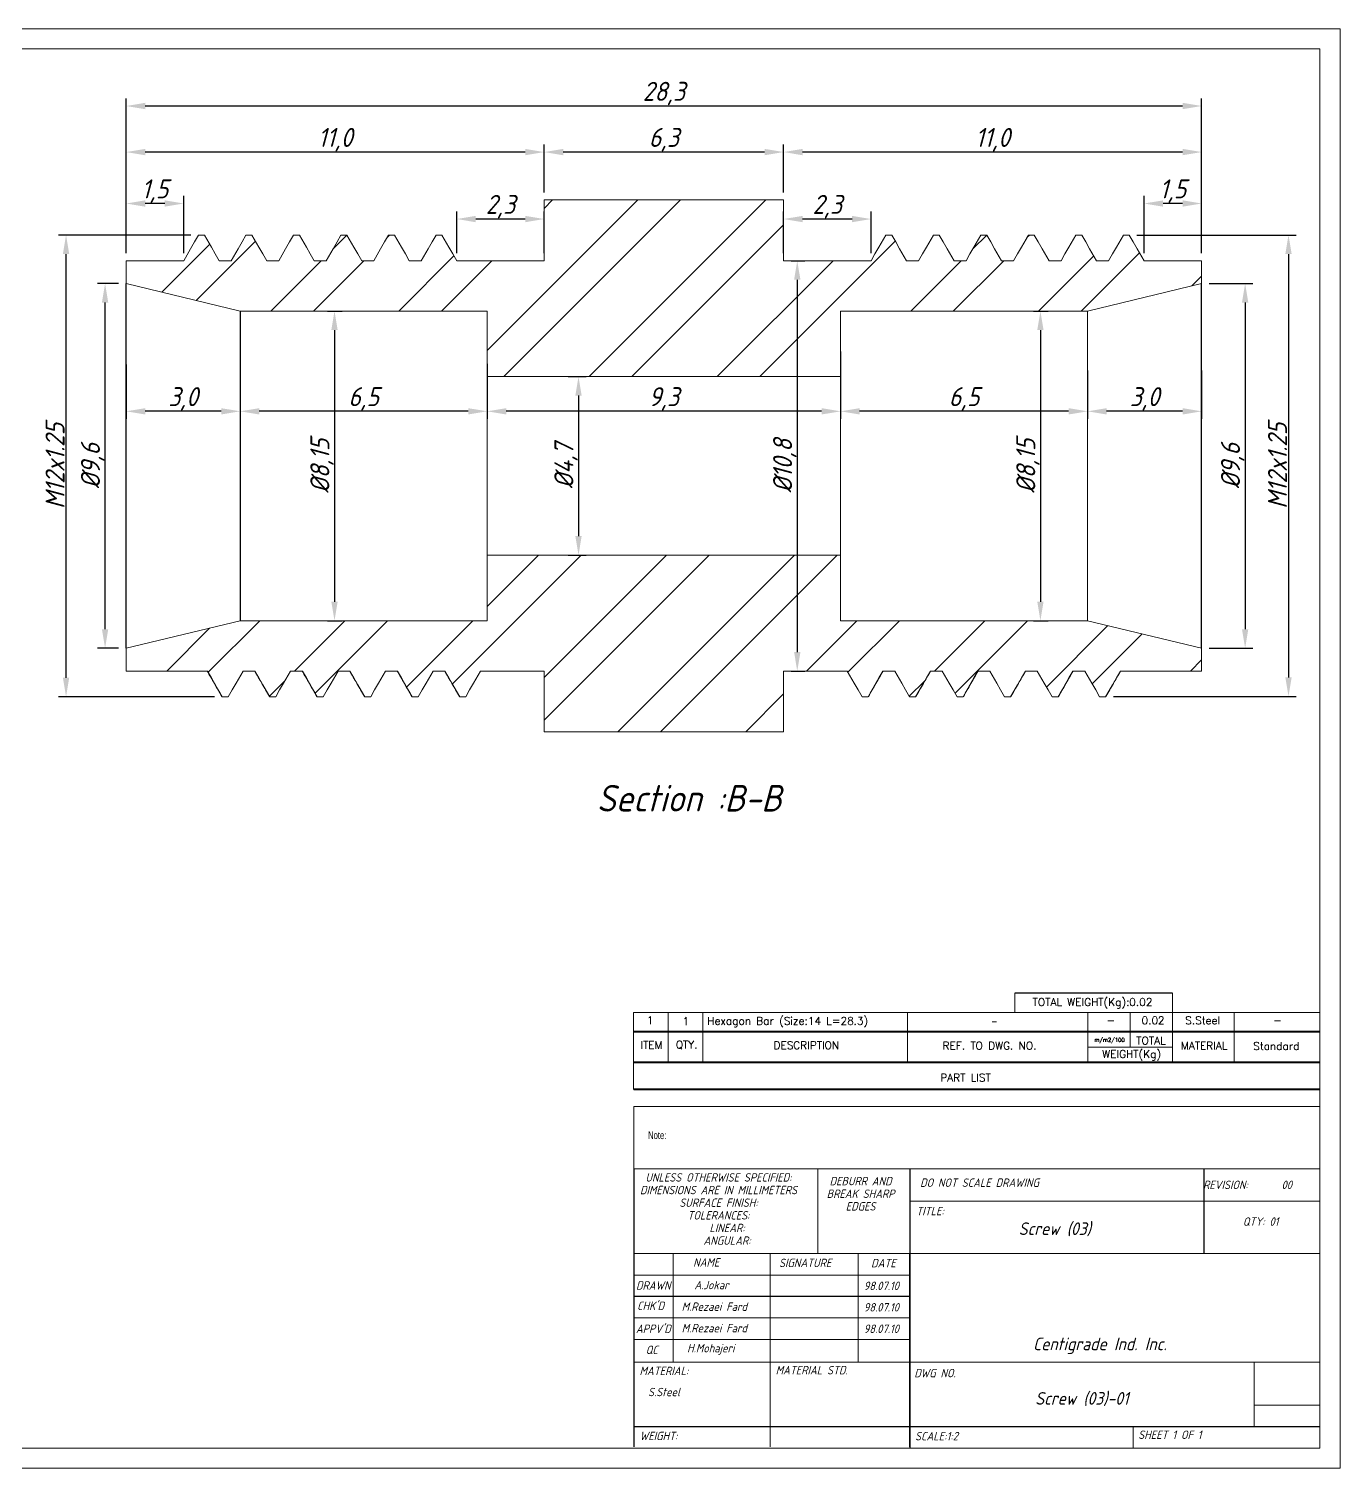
# Model space of a CAD drawing. Header units: millimetres. Extents: x 1178 to 1323, y 650 to 752.
# Drawn here: x 1288.75 to 1323.26, y 713.71 to 751.6 of the extents above; entities that cross this region are included whole.
import ezdxf
from ezdxf.enums import TextEntityAlignment as Align

# ---------------------------------------------------------------- set-up
doc = ezdxf.new("R2010")
doc.units = ezdxf.units.MM
doc.linetypes.add('SLD-Solid', pattern=[0])
doc.layers.add('title', color=7, linetype='Continuous', lineweight=15)
doc.styles.add('GENISO', font='geniso.shx', dxfattribs={"oblique": 15})
doc.styles.add('SLDTEXTSTYLE0', font='TXT', dxfattribs={"width": 0.75})
doc.styles.add('TITLE', font='romans.shx', dxfattribs={"height": 2.5})
doc.dimstyles.new('Scale', dxfattribs={"dimscale": 0.2, "dimtxt": 2.5, "dimasz": 2.5, "dimexe": 1, "dimexo": 1, "dimgap": 0.2, "dimtad": 1, "dimdec": 1, "dimzin": 0, "dimtxsty": 'GENISO', "dimcen": 2.5, "dimclrd": 1, "dimclre": 1, "dimclrt": 7, "dimadec": 0, "dimazin": 0, "dimtfac": 1, "dimtdec": 1, "dimtmove": 0, "dimatfit": 3, "dimfxl": 1, "dimtzin": 0, "dimlwd": -1, "dimlwe": -1, "dimarcsym": 0})

# ---------------------------------------------------------------- blocks, each defined once
blk = doc.blocks.new('*D37')
at = {"color": 1, "transparency": 16777216}
for p, q in [((1308.614, 747.294), (1308.614, 748.555)), ((1319.614, 745.694), (1319.614, 748.555)), ((1319.114, 748.355), (1309.114, 748.355))]:
    blk.add_line(p, q, dxfattribs=at)
for points in [[(1309.114, 748.438), (1309.114, 748.271), (1308.614, 748.355)], [(1319.114, 748.438), (1319.114, 748.271), (1319.614, 748.355)]]:
    blk.add_solid(points, dxfattribs=at)
at = {"layer": 'Defpoints', "color": 0, "transparency": 16777216}
for p in [(1308.614, 748.355), (1308.614, 747.094), (1319.614, 745.494)]:
    blk.add_point(p, dxfattribs=at)
at = {"color": 7, "transparency": 16777216, "insert": (1314.114, 748.682), "char_height": 0.5, "attachment_point": 5, "style": 'GENISO'}
blk.add_mtext('11,0', dxfattribs=at)
blk = doc.blocks.new('*D38')
at = {"color": 1, "transparency": 16777216}
for p, q in [((1302.314, 747.294), (1302.314, 748.555)), ((1308.614, 747.294), (1308.614, 748.555)), ((1308.114, 748.355), (1302.814, 748.355))]:
    blk.add_line(p, q, dxfattribs=at)
for points in [[(1302.814, 748.438), (1302.814, 748.271), (1302.314, 748.355)], [(1308.114, 748.438), (1308.114, 748.271), (1308.614, 748.355)]]:
    blk.add_solid(points, dxfattribs=at)
at = {"layer": 'Defpoints', "color": 0, "transparency": 16777216}
for p in [(1302.314, 748.355), (1302.314, 747.094), (1308.614, 747.094)]:
    blk.add_point(p, dxfattribs=at)
at = {"color": 7, "transparency": 16777216, "insert": (1305.464, 748.682), "char_height": 0.5, "attachment_point": 5, "style": 'GENISO'}
blk.add_mtext('6,3', dxfattribs=at)
blk = doc.blocks.new('*D39')
at = {"color": 1, "transparency": 16777216}
for p, q in [((1291.314, 745.694), (1291.314, 748.555)), ((1302.314, 747.294), (1302.314, 748.555)), ((1301.814, 748.355), (1291.814, 748.355))]:
    blk.add_line(p, q, dxfattribs=at)
for points in [[(1291.814, 748.438), (1291.814, 748.271), (1291.314, 748.355)], [(1301.814, 748.438), (1301.814, 748.271), (1302.314, 748.355)]]:
    blk.add_solid(points, dxfattribs=at)
at = {"layer": 'Defpoints', "color": 0, "transparency": 16777216}
for p in [(1291.314, 748.355), (1302.314, 747.094), (1291.314, 745.494)]:
    blk.add_point(p, dxfattribs=at)
at = {"color": 7, "transparency": 16777216, "insert": (1296.814, 748.682), "char_height": 0.5, "attachment_point": 5, "style": 'GENISO'}
blk.add_mtext('11,0', dxfattribs=at)
blk = doc.blocks.new('*D26')
at = {"color": 1, "transparency": 16777216}
for p, q in [((1291.314, 745.694), (1291.314, 749.767)), ((1319.114, 749.567), (1291.814, 749.567)), ((1319.614, 745.694), (1319.614, 749.767))]:
    blk.add_line(p, q, dxfattribs=at)
for points in [[(1291.814, 749.651), (1291.814, 749.484), (1291.314, 749.567)], [(1319.114, 749.651), (1319.114, 749.484), (1319.614, 749.567)]]:
    blk.add_solid(points, dxfattribs=at)
at = {"layer": 'Defpoints', "color": 0, "transparency": 16777216}
for p in [(1291.314, 749.567), (1291.314, 745.494), (1319.614, 745.494)]:
    blk.add_point(p, dxfattribs=at)
at = {"color": 7, "transparency": 16777216, "insert": (1305.464, 749.895), "char_height": 0.5, "attachment_point": 5, "style": 'GENISO'}
blk.add_mtext('28,3', dxfattribs=at)
blk = doc.blocks.new('*D40')
at = {"color": 1, "transparency": 16777216}
for p, q in [((1316.614, 742.605), (1316.614, 741.33)), ((1319.614, 742.605), (1319.614, 741.33)), ((1319.114, 741.53), (1317.114, 741.53))]:
    blk.add_line(p, q, dxfattribs=at)
for points in [[(1317.114, 741.613), (1317.114, 741.447), (1316.614, 741.53)], [(1319.114, 741.613), (1319.114, 741.447), (1319.614, 741.53)]]:
    blk.add_solid(points, dxfattribs=at)
at = {"layer": 'Defpoints', "color": 0, "transparency": 16777216}
for p in [(1316.614, 742.805), (1319.614, 742.805), (1316.614, 741.53)]:
    blk.add_point(p, dxfattribs=at)
at = {"color": 7, "transparency": 16777216, "insert": (1318.114, 741.858), "char_height": 0.5, "attachment_point": 5, "style": 'GENISO'}
blk.add_mtext('3,0', dxfattribs=at)
blk = doc.blocks.new('*D41')
at = {"color": 1, "transparency": 16777216}
for p, q in [((1310.114, 743.106), (1310.114, 741.33)), ((1316.614, 742.605), (1316.614, 741.33)), ((1316.114, 741.53), (1310.614, 741.53))]:
    blk.add_line(p, q, dxfattribs=at)
for points in [[(1310.614, 741.613), (1310.614, 741.447), (1310.114, 741.53)], [(1316.114, 741.613), (1316.114, 741.447), (1316.614, 741.53)]]:
    blk.add_solid(points, dxfattribs=at)
at = {"layer": 'Defpoints', "color": 0, "transparency": 16777216}
for p in [(1310.114, 743.306), (1316.614, 742.805), (1310.114, 741.53)]:
    blk.add_point(p, dxfattribs=at)
at = {"color": 7, "transparency": 16777216, "insert": (1313.364, 741.858), "char_height": 0.5, "attachment_point": 5, "style": 'GENISO'}
blk.add_mtext('6,5', dxfattribs=at)
blk = doc.blocks.new('*D42')
at = {"color": 1, "transparency": 16777216}
for p, q in [((1291.314, 742.767), (1291.314, 741.33)), ((1294.314, 742.767), (1294.314, 741.33)), ((1293.814, 741.53), (1291.814, 741.53))]:
    blk.add_line(p, q, dxfattribs=at)
for points in [[(1291.814, 741.613), (1291.814, 741.447), (1291.314, 741.53)], [(1293.814, 741.613), (1293.814, 741.447), (1294.314, 741.53)]]:
    blk.add_solid(points, dxfattribs=at)
at = {"layer": 'Defpoints', "color": 0, "transparency": 16777216}
for p in [(1291.314, 742.967), (1294.314, 742.967), (1291.314, 741.53)]:
    blk.add_point(p, dxfattribs=at)
at = {"color": 7, "transparency": 16777216, "insert": (1292.814, 741.858), "char_height": 0.5, "attachment_point": 5, "style": 'GENISO'}
blk.add_mtext('3,0', dxfattribs=at)
blk = doc.blocks.new('*D43')
at = {"color": 1, "transparency": 16777216}
for p, q in [((1294.314, 743.014), (1294.314, 741.33)), ((1300.814, 742.779), (1300.814, 741.33)), ((1300.314, 741.53), (1294.814, 741.53))]:
    blk.add_line(p, q, dxfattribs=at)
for points in [[(1294.814, 741.613), (1294.814, 741.447), (1294.314, 741.53)], [(1300.314, 741.613), (1300.314, 741.447), (1300.814, 741.53)]]:
    blk.add_solid(points, dxfattribs=at)
at = {"layer": 'Defpoints', "color": 0, "transparency": 16777216}
for p in [(1294.314, 743.214), (1300.814, 742.979), (1294.314, 741.53)]:
    blk.add_point(p, dxfattribs=at)
at = {"color": 7, "transparency": 16777216, "insert": (1297.564, 741.858), "char_height": 0.5, "attachment_point": 5, "style": 'GENISO'}
blk.add_mtext('6,5', dxfattribs=at)
blk = doc.blocks.new('*D44')
at = {"color": 1, "transparency": 16777216}
for p, q in [((1300.814, 742.244), (1300.814, 741.33)), ((1310.114, 742.244), (1310.114, 741.33)), ((1309.614, 741.53), (1301.314, 741.53))]:
    blk.add_line(p, q, dxfattribs=at)
for points in [[(1301.314, 741.613), (1301.314, 741.447), (1300.814, 741.53)], [(1309.614, 741.613), (1309.614, 741.447), (1310.114, 741.53)]]:
    blk.add_solid(points, dxfattribs=at)
at = {"layer": 'Defpoints', "color": 0, "transparency": 16777216}
for p in [(1300.814, 742.444), (1310.114, 742.444), (1300.814, 741.53)]:
    blk.add_point(p, dxfattribs=at)
at = {"color": 7, "transparency": 16777216, "insert": (1305.464, 741.857), "char_height": 0.5, "attachment_point": 5, "style": 'GENISO'}
blk.add_mtext('9,3', dxfattribs=at)
blk = doc.blocks.new('*D45')
at = {"color": 1, "transparency": 16777216}
for p, q in [((1308.814, 745.494), (1309.173, 745.494)), ((1308.973, 744.994), (1308.973, 735.194)), ((1308.814, 734.694), (1309.173, 734.694))]:
    blk.add_line(p, q, dxfattribs=at)
for points in [[(1308.89, 744.994), (1309.057, 744.994), (1308.973, 745.494)], [(1308.89, 735.194), (1309.057, 735.194), (1308.973, 734.694)]]:
    blk.add_solid(points, dxfattribs=at)
at = {"layer": 'Defpoints', "color": 0, "transparency": 16777216}
for p in [(1308.614, 745.494), (1308.614, 734.694), (1308.973, 734.694)]:
    blk.add_point(p, dxfattribs=at)
at = {"color": 7, "transparency": 16777216, "insert": (1308.646, 740.094), "char_height": 0.5, "attachment_point": 5, "rotation": 90, "style": 'GENISO'}
blk.add_mtext('%%C10,8', dxfattribs=at)
blk = doc.blocks.new('*D46')
at = {"color": 1, "transparency": 16777216}
for p, q in [((1293.017, 746.17), (1289.532, 746.17)), ((1289.732, 734.517), (1289.732, 745.67)), ((1293.642, 734.017), (1289.532, 734.017))]:
    blk.add_line(p, q, dxfattribs=at)
for points in [[(1289.649, 745.67), (1289.815, 745.67), (1289.732, 746.17)], [(1289.649, 734.517), (1289.815, 734.517), (1289.732, 734.017)]]:
    blk.add_solid(points, dxfattribs=at)
at = {"layer": 'Defpoints', "color": 0, "transparency": 16777216}
for p in [(1289.732, 746.17), (1293.217, 746.17), (1293.842, 734.017)]:
    blk.add_point(p, dxfattribs=at)
at = {"color": 7, "transparency": 16777216, "insert": (1289.442, 740.094), "char_height": 0.5, "attachment_point": 5, "rotation": 90, "style": 'GENISO'}
blk.add_mtext('M12x1.25', dxfattribs=at)
blk = doc.blocks.new('*D27')
at = {"color": 1, "transparency": 16777216}
for p, q in [((1317.911, 746.17), (1322.1, 746.17)), ((1321.9, 745.67), (1321.9, 734.526)), ((1317.296, 734.026), (1322.1, 734.026))]:
    blk.add_line(p, q, dxfattribs=at)
for points in [[(1321.817, 745.67), (1321.984, 745.67), (1321.9, 746.17)], [(1321.817, 734.526), (1321.984, 734.526), (1321.9, 734.026)]]:
    blk.add_solid(points, dxfattribs=at)
at = {"layer": 'Defpoints', "color": 0, "transparency": 16777216}
for p in [(1317.711, 746.17), (1317.096, 734.026), (1321.9, 734.026)]:
    blk.add_point(p, dxfattribs=at)
at = {"color": 7, "transparency": 16777216, "insert": (1321.61, 740.098), "char_height": 0.5, "attachment_point": 5, "rotation": 90, "style": 'GENISO'}
blk.add_mtext('M12x1.25', dxfattribs=at)
blk = doc.blocks.new('*D28')
at = {"color": 1, "transparency": 16777216}
for p, q in [((1319.814, 744.894), (1320.959, 744.894)), ((1320.759, 744.394), (1320.759, 735.794)), ((1319.814, 735.294), (1320.959, 735.294))]:
    blk.add_line(p, q, dxfattribs=at)
for points in [[(1320.676, 744.394), (1320.842, 744.394), (1320.759, 744.894)], [(1320.676, 735.794), (1320.842, 735.794), (1320.759, 735.294)]]:
    blk.add_solid(points, dxfattribs=at)
at = {"layer": 'Defpoints', "color": 0, "transparency": 16777216}
for p in [(1319.614, 744.894), (1319.614, 735.294), (1320.759, 735.294)]:
    blk.add_point(p, dxfattribs=at)
at = {"color": 7, "transparency": 16777216, "insert": (1320.432, 740.094), "char_height": 0.5, "attachment_point": 5, "rotation": 90, "style": 'GENISO'}
blk.add_mtext('%%C9,6', dxfattribs=at)
blk = doc.blocks.new('*D29')
at = {"color": 1, "transparency": 16777216}
for p, q in [((1315.188, 744.169), (1315.572, 744.169)), ((1315.372, 743.669), (1315.372, 736.519)), ((1315.188, 736.019), (1315.572, 736.019))]:
    blk.add_line(p, q, dxfattribs=at)
for points in [[(1315.289, 743.669), (1315.455, 743.669), (1315.372, 744.169)], [(1315.289, 736.519), (1315.455, 736.519), (1315.372, 736.019)]]:
    blk.add_solid(points, dxfattribs=at)
at = {"layer": 'Defpoints', "color": 0, "transparency": 16777216}
for p in [(1314.988, 744.169), (1314.988, 736.019), (1315.372, 736.019)]:
    blk.add_point(p, dxfattribs=at)
at = {"color": 7, "transparency": 16777216, "insert": (1315.045, 740.094), "char_height": 0.5, "attachment_point": 5, "rotation": 90, "style": 'GENISO'}
blk.add_mtext('%%C8,15', dxfattribs=at)
blk = doc.blocks.new('*D25')
at = {"color": 1, "transparency": 16777216}
for p, q in [((1296.612, 744.169), (1296.996, 744.169)), ((1296.796, 743.669), (1296.796, 736.519)), ((1296.612, 736.019), (1296.996, 736.019))]:
    blk.add_line(p, q, dxfattribs=at)
for points in [[(1296.713, 743.669), (1296.879, 743.669), (1296.796, 744.169)], [(1296.713, 736.519), (1296.879, 736.519), (1296.796, 736.019)]]:
    blk.add_solid(points, dxfattribs=at)
at = {"layer": 'Defpoints', "color": 0, "transparency": 16777216}
for p in [(1296.412, 744.169), (1296.412, 736.019), (1296.796, 736.019)]:
    blk.add_point(p, dxfattribs=at)
at = {"color": 7, "transparency": 16777216, "insert": (1296.469, 740.094), "char_height": 0.5, "attachment_point": 5, "rotation": 90, "style": 'GENISO'}
blk.add_mtext('%%C8,15', dxfattribs=at)
blk = doc.blocks.new('*D30')
at = {"color": 1, "transparency": 16777216}
for p, q in [((1302.948, 742.444), (1303.417, 742.444)), ((1303.217, 741.944), (1303.217, 738.244)), ((1302.948, 737.744), (1303.417, 737.744))]:
    blk.add_line(p, q, dxfattribs=at)
for points in [[(1303.134, 741.944), (1303.3, 741.944), (1303.217, 742.444)], [(1303.134, 738.244), (1303.3, 738.244), (1303.217, 737.744)]]:
    blk.add_solid(points, dxfattribs=at)
at = {"layer": 'Defpoints', "color": 0, "transparency": 16777216}
for p in [(1302.748, 742.444), (1302.748, 737.744), (1303.217, 737.744)]:
    blk.add_point(p, dxfattribs=at)
at = {"color": 7, "transparency": 16777216, "insert": (1302.89, 740.094), "char_height": 0.5, "attachment_point": 5, "rotation": 90, "style": 'GENISO'}
blk.add_mtext('%%C4,7', dxfattribs=at)
blk = doc.blocks.new('*D31')
at = {"color": 1, "transparency": 16777216}
for p, q in [((1291.314, 745.694), (1291.314, 747.201)), ((1292.327, 747.001), (1291.814, 747.001)), ((1292.827, 745.694), (1292.827, 747.201))]:
    blk.add_line(p, q, dxfattribs=at)
for points in [[(1291.814, 747.084), (1291.814, 746.917), (1291.314, 747.001)], [(1292.327, 747.084), (1292.327, 746.917), (1292.827, 747.001)]]:
    blk.add_solid(points, dxfattribs=at)
at = {"layer": 'Defpoints', "color": 0, "transparency": 16777216}
for p in [(1291.314, 747.001), (1291.314, 745.494), (1292.827, 745.494)]:
    blk.add_point(p, dxfattribs=at)
at = {"color": 7, "transparency": 16777216, "insert": (1292.07, 747.328), "char_height": 0.5, "attachment_point": 5, "style": 'GENISO'}
blk.add_mtext('1,5', dxfattribs=at)
blk = doc.blocks.new('*D32')
at = {"color": 1, "transparency": 16777216}
for p, q in [((1318.102, 745.694), (1318.102, 747.201)), ((1319.114, 747.001), (1318.602, 747.001)), ((1319.614, 745.694), (1319.614, 747.201))]:
    blk.add_line(p, q, dxfattribs=at)
for points in [[(1318.602, 747.084), (1318.602, 746.917), (1318.102, 747.001)], [(1319.114, 747.084), (1319.114, 746.917), (1319.614, 747.001)]]:
    blk.add_solid(points, dxfattribs=at)
at = {"layer": 'Defpoints', "color": 0, "transparency": 16777216}
for p in [(1318.102, 747.001), (1318.102, 745.494), (1319.614, 745.494)]:
    blk.add_point(p, dxfattribs=at)
at = {"color": 7, "transparency": 16777216, "insert": (1318.858, 747.328), "char_height": 0.5, "attachment_point": 5, "style": 'GENISO'}
blk.add_mtext('1,5', dxfattribs=at)
blk = doc.blocks.new('*D33')
at = {"color": 1, "transparency": 16777216}
for p, q in [((1300.014, 745.694), (1300.014, 746.792)), ((1301.814, 746.592), (1300.514, 746.592)), ((1302.314, 745.694), (1302.314, 746.792))]:
    blk.add_line(p, q, dxfattribs=at)
for points in [[(1300.514, 746.675), (1300.514, 746.508), (1300.014, 746.592)], [(1301.814, 746.675), (1301.814, 746.508), (1302.314, 746.592)]]:
    blk.add_solid(points, dxfattribs=at)
at = {"layer": 'Defpoints', "color": 0, "transparency": 16777216}
for p in [(1300.014, 746.592), (1300.014, 745.494), (1302.314, 745.494)]:
    blk.add_point(p, dxfattribs=at)
at = {"color": 7, "transparency": 16777216, "insert": (1301.164, 746.919), "char_height": 0.5, "attachment_point": 5, "style": 'GENISO'}
blk.add_mtext('2,3', dxfattribs=at)
blk = doc.blocks.new('*D34')
at = {"color": 1, "transparency": 16777216}
for p, q in [((1308.614, 745.694), (1308.614, 746.792)), ((1310.414, 746.592), (1309.114, 746.592)), ((1310.914, 745.694), (1310.914, 746.792))]:
    blk.add_line(p, q, dxfattribs=at)
for points in [[(1309.114, 746.675), (1309.114, 746.508), (1308.614, 746.592)], [(1310.414, 746.675), (1310.414, 746.508), (1310.914, 746.592)]]:
    blk.add_solid(points, dxfattribs=at)
at = {"layer": 'Defpoints', "color": 0, "transparency": 16777216}
for p in [(1308.614, 746.592), (1308.614, 745.494), (1310.914, 745.494)]:
    blk.add_point(p, dxfattribs=at)
at = {"color": 7, "transparency": 16777216, "insert": (1309.764, 746.919), "char_height": 0.5, "attachment_point": 5, "style": 'GENISO'}
blk.add_mtext('2,3', dxfattribs=at)
blk = doc.blocks.new('*D35')
at = {"color": 1, "transparency": 16777216}
for p, q in [((1291.114, 744.894), (1290.559, 744.894)), ((1290.759, 735.794), (1290.759, 744.394)), ((1291.114, 735.294), (1290.559, 735.294))]:
    blk.add_line(p, q, dxfattribs=at)
for points in [[(1290.676, 744.394), (1290.842, 744.394), (1290.759, 744.894)], [(1290.676, 735.794), (1290.842, 735.794), (1290.759, 735.294)]]:
    blk.add_solid(points, dxfattribs=at)
at = {"layer": 'Defpoints', "color": 0, "transparency": 16777216}
for p in [(1290.759, 744.894), (1291.314, 744.894), (1291.314, 735.294)]:
    blk.add_point(p, dxfattribs=at)
at = {"color": 7, "transparency": 16777216, "insert": (1290.432, 740.094), "char_height": 0.5, "attachment_point": 5, "rotation": 90, "style": 'GENISO'}
blk.add_mtext('%%C9,6', dxfattribs=at)

msp = doc.modelspace()

# ---------------------------------------------------------------- linework, layer by layer
at = {"linetype": 'Continuous', "lineweight": 15}
for p, q in [((1300.814, 743.128), (1304.78, 747.094)), ((1301.252, 742.444), (1305.902, 747.094)), ((1302.314, 746.873), (1302.535, 747.094)), ((1302.314, 747.094), (1302.314, 745.494)), ((1302.314, 747.094), (1308.614, 747.094)), ((1303.497, 742.444), (1308.147, 747.094)), ((1308.614, 747.094), (1308.614, 745.494)), ((1293.217, 746.17), (1293.113, 745.991)), ((1293.373, 746.17), (1293.217, 746.17)), ((1293.557, 745.853), (1293.373, 746.17)), ((1294.467, 746.17), (1294.363, 745.991)), ((1294.623, 746.17), (1294.467, 746.17)), ((1294.807, 745.853), (1294.623, 746.17)), ((1295.717, 746.17), (1295.613, 745.991)), ((1295.873, 746.17), (1295.717, 746.17)), ((1296.057, 745.853), (1295.873, 746.17)), ((1296.757, 745.806), (1297.121, 746.17)), ((1296.967, 746.17), (1296.863, 745.991)), ((1297.123, 746.17), (1296.967, 746.17)), ((1297.307, 745.853), (1297.123, 746.17)), ((1298.217, 746.17), (1298.113, 745.991)), ((1298.181, 746.107), (1298.244, 746.17)), ((1298.373, 746.17), (1298.217, 746.17)), ((1298.557, 745.853), (1298.373, 746.17)), ((1299.467, 746.17), (1299.363, 745.991)), ((1299.623, 746.17), (1299.467, 746.17)), ((1299.807, 745.853), (1299.623, 746.17)), ((1304.62, 742.444), (1308.614, 746.438)), ((1311.122, 745.853), (1311.305, 746.17)), ((1311.305, 746.17), (1311.461, 746.17)), ((1311.461, 746.17), (1311.565, 745.991)), ((1312.372, 745.853), (1312.555, 746.17)), ((1312.555, 746.17), (1312.711, 746.17)), ((1312.711, 746.17), (1312.815, 745.991)), ((1313.594, 745.805), (1313.959, 746.17)), ((1313.622, 745.853), (1313.805, 746.17)), ((1313.805, 746.17), (1313.961, 746.17)), ((1313.961, 746.17), (1314.065, 745.991)), ((1314.872, 745.853), (1315.055, 746.17)), ((1315.018, 746.106), (1315.082, 746.17)), ((1315.055, 746.17), (1315.211, 746.17)), ((1315.211, 746.17), (1315.315, 745.991)), ((1316.122, 745.853), (1316.305, 746.17)), ((1316.305, 746.17), (1316.461, 746.17)), ((1316.461, 746.17), (1316.565, 745.991)), ((1317.372, 745.853), (1317.555, 746.17)), ((1317.555, 746.17), (1317.711, 746.17)), ((1317.711, 746.17), (1317.815, 745.991)), ((1292.251, 744.667), (1293.513, 745.929)), ((1293.01, 745.811), (1292.827, 745.494)), ((1293.113, 745.991), (1293.01, 745.811)), ((1293.155, 744.449), (1294.716, 746.01)), ((1293.66, 745.673), (1293.557, 745.853)), ((1294.26, 745.811), (1294.077, 745.494)), ((1294.363, 745.991), (1294.26, 745.811)), ((1294.91, 745.673), (1294.807, 745.853)), ((1295.51, 745.811), (1295.327, 745.494)), ((1295.613, 745.991), (1295.51, 745.811)), ((1296.16, 745.673), (1296.057, 745.853)), ((1296.76, 745.811), (1296.577, 745.494)), ((1296.863, 745.991), (1296.76, 745.811)), ((1297.41, 745.673), (1297.307, 745.853)), ((1298.01, 745.811), (1297.827, 745.494)), ((1298.113, 745.991), (1298.01, 745.811)), ((1298.66, 745.673), (1298.557, 745.853)), ((1299.26, 745.811), (1299.077, 745.494)), ((1299.363, 745.991), (1299.26, 745.811)), ((1299.91, 745.673), (1299.807, 745.853)), ((1307.988, 742.444), (1311.554, 746.01)), ((1311.018, 745.673), (1311.122, 745.853)), ((1311.565, 745.991), (1311.668, 745.811)), ((1311.668, 745.811), (1311.852, 745.494)), ((1312.268, 745.673), (1312.372, 745.853)), ((1312.815, 745.991), (1312.918, 745.811)), ((1312.918, 745.811), (1313.102, 745.494)), ((1313.518, 745.673), (1313.622, 745.853)), ((1314.065, 745.991), (1314.168, 745.811)), ((1314.168, 745.811), (1314.352, 745.494)), ((1314.768, 745.673), (1314.872, 745.853)), ((1315.315, 745.991), (1315.418, 745.811)), ((1315.418, 745.811), (1315.602, 745.494)), ((1316.018, 745.673), (1316.122, 745.853)), ((1316.565, 745.991), (1316.668, 745.811)), ((1316.668, 745.811), (1316.852, 745.494)), ((1317.268, 745.673), (1317.372, 745.853)), ((1317.815, 745.991), (1317.918, 745.811)), ((1317.918, 745.811), (1318.102, 745.494)), ((1292.827, 745.494), (1291.314, 745.494)), ((1291.314, 744.894), (1291.314, 745.494)), ((1293.764, 745.494), (1293.66, 745.673)), ((1294.077, 745.494), (1293.764, 745.494)), ((1295.014, 745.494), (1294.91, 745.673)), ((1295.327, 745.494), (1295.014, 745.494)), ((1295.12, 744.169), (1296.445, 745.494)), ((1296.264, 745.494), (1296.16, 745.673)), ((1296.242, 744.169), (1297.567, 745.494)), ((1296.577, 745.494), (1296.264, 745.494)), ((1297.514, 745.494), (1297.41, 745.673)), ((1297.827, 745.494), (1297.514, 745.494)), ((1298.487, 744.169), (1299.94, 745.622)), ((1298.764, 745.494), (1298.66, 745.673)), ((1299.077, 745.494), (1298.764, 745.494)), ((1299.61, 744.169), (1300.935, 745.494)), ((1300.014, 745.494), (1299.91, 745.673)), ((1302.314, 745.494), (1300.014, 745.494)), ((1306.865, 742.444), (1309.915, 745.494)), ((1308.614, 745.494), (1310.914, 745.494)), ((1310.914, 745.494), (1311.018, 745.673)), ((1311.852, 745.494), (1312.164, 745.494)), ((1311.958, 744.169), (1313.283, 745.494)), ((1312.164, 745.494), (1312.268, 745.673)), ((1313.08, 744.169), (1314.405, 745.494)), ((1313.102, 745.494), (1313.414, 745.494)), ((1313.414, 745.494), (1313.518, 745.673)), ((1314.352, 745.494), (1314.664, 745.494)), ((1314.664, 745.494), (1314.768, 745.673)), ((1315.325, 744.169), (1316.778, 745.621)), ((1315.602, 745.494), (1315.914, 745.494)), ((1315.914, 745.494), (1316.018, 745.673)), ((1316.448, 744.169), (1317.981, 745.702)), ((1316.852, 745.494), (1317.164, 745.494)), ((1317.164, 745.494), (1317.268, 745.673)), ((1318.102, 745.494), (1319.614, 745.494)), ((1319.614, 744.894), (1319.614, 745.494)), ((1319.355, 744.831), (1319.614, 745.09)), ((1291.314, 744.894), (1294.314, 744.169)), ((1319.614, 744.894), (1316.614, 744.169)), ((1294.314, 744.169), (1300.814, 744.169)), ((1300.814, 742.444), (1300.814, 744.169)), ((1316.614, 744.169), (1310.114, 744.169)), ((1310.114, 742.444), (1310.114, 744.169)), ((1316.614, 736.019), (1316.614, 744.169)), ((1310.114, 742.444), (1300.814, 742.444)), ((1300.814, 737.744), (1300.814, 742.444)), ((1310.114, 737.744), (1310.114, 742.444)), ((1299.898, 734.354), (1303.288, 737.744)), ((1300.814, 736.393), (1302.165, 737.744)), ((1300.814, 737.744), (1310.114, 737.744)), ((1300.814, 736.019), (1300.814, 737.744)), ((1302.314, 734.525), (1305.533, 737.744)), ((1302.314, 733.403), (1306.655, 737.744)), ((1304.25, 733.094), (1308.9, 737.744)), ((1305.373, 733.094), (1310.023, 737.744)), ((1310.114, 736.019), (1310.114, 737.744)), ((1294.314, 736.019), (1291.314, 735.294)), ((1293.47, 734.662), (1294.827, 736.019)), ((1300.814, 736.019), (1294.314, 736.019)), ((1295.747, 734.694), (1297.072, 736.019)), ((1296.288, 734.112), (1298.195, 736.019)), ((1298.694, 734.273), (1300.44, 736.019)), ((1309.218, 734.694), (1310.543, 736.019)), ((1310.114, 736.019), (1316.614, 736.019)), ((1310.308, 734.661), (1311.665, 736.019)), ((1312.585, 734.694), (1313.91, 736.019)), ((1313.125, 734.111), (1315.033, 736.019)), ((1315.532, 734.273), (1317.149, 735.89)), ((1316.614, 736.019), (1319.614, 735.294)), ((1292.38, 734.694), (1293.511, 735.825)), ((1316.735, 734.354), (1318.053, 735.671)), ((1291.314, 734.694), (1291.314, 735.294)), ((1319.614, 734.694), (1319.614, 735.294)), ((1319.321, 734.694), (1319.614, 734.987)), ((1291.314, 734.694), (1293.452, 734.694)), ((1293.452, 734.694), (1293.555, 734.514)), ((1293.555, 734.514), (1293.659, 734.334)), ((1294.102, 734.197), (1294.206, 734.377)), ((1294.206, 734.377), (1294.389, 734.694)), ((1294.389, 734.694), (1294.702, 734.694)), ((1294.702, 734.694), (1294.805, 734.514)), ((1294.805, 734.514), (1294.909, 734.334)), ((1295.084, 734.031), (1295.491, 734.437)), ((1295.352, 734.197), (1295.456, 734.377)), ((1295.456, 734.377), (1295.639, 734.694)), ((1295.639, 734.694), (1295.952, 734.694)), ((1295.952, 734.694), (1296.055, 734.514)), ((1296.055, 734.514), (1296.159, 734.334)), ((1296.602, 734.197), (1296.706, 734.377)), ((1296.706, 734.377), (1296.889, 734.694)), ((1296.889, 734.694), (1297.202, 734.694)), ((1297.202, 734.694), (1297.305, 734.514)), ((1297.305, 734.514), (1297.409, 734.334)), ((1297.852, 734.197), (1297.956, 734.377)), ((1297.956, 734.377), (1298.139, 734.694)), ((1298.139, 734.694), (1298.452, 734.694)), ((1298.452, 734.694), (1298.555, 734.514)), ((1298.555, 734.514), (1298.659, 734.334)), ((1299.102, 734.197), (1299.206, 734.377)), ((1299.206, 734.377), (1299.389, 734.694)), ((1299.389, 734.694), (1299.702, 734.694)), ((1299.702, 734.694), (1299.805, 734.514)), ((1299.805, 734.514), (1299.909, 734.334)), ((1300.352, 734.197), (1300.456, 734.377)), ((1300.456, 734.377), (1300.639, 734.694)), ((1300.639, 734.694), (1302.314, 734.694)), ((1302.314, 734.694), (1302.314, 733.094)), ((1310.289, 734.694), (1308.614, 734.694)), ((1308.614, 734.694), (1308.614, 733.094)), ((1310.472, 734.377), (1310.289, 734.694)), ((1310.576, 734.197), (1310.472, 734.377)), ((1311.123, 734.514), (1311.019, 734.334)), ((1311.227, 734.694), (1311.123, 734.514)), ((1311.539, 734.694), (1311.227, 734.694)), ((1311.722, 734.377), (1311.539, 734.694)), ((1311.826, 734.197), (1311.722, 734.377)), ((1311.922, 734.03), (1312.328, 734.436)), ((1312.373, 734.514), (1312.269, 734.334)), ((1312.477, 734.694), (1312.373, 734.514)), ((1312.789, 734.694), (1312.477, 734.694)), ((1312.972, 734.377), (1312.789, 734.694)), ((1313.076, 734.197), (1312.972, 734.377)), ((1313.623, 734.514), (1313.519, 734.334)), ((1313.727, 734.694), (1313.623, 734.514)), ((1314.039, 734.694), (1313.727, 734.694)), ((1314.222, 734.377), (1314.039, 734.694)), ((1314.326, 734.197), (1314.222, 734.377)), ((1314.873, 734.514), (1314.769, 734.334)), ((1314.977, 734.694), (1314.873, 734.514)), ((1315.289, 734.694), (1314.977, 734.694)), ((1315.472, 734.377), (1315.289, 734.694)), ((1315.576, 734.197), (1315.472, 734.377)), ((1316.123, 734.514), (1316.019, 734.334)), ((1316.227, 734.694), (1316.123, 734.514)), ((1316.539, 734.694), (1316.227, 734.694)), ((1316.722, 734.377), (1316.539, 734.694)), ((1316.826, 734.197), (1316.722, 734.377)), ((1317.373, 734.514), (1317.269, 734.334)), ((1317.477, 734.694), (1317.373, 734.514)), ((1319.614, 734.694), (1317.477, 734.694)), ((1293.659, 734.334), (1293.842, 734.017)), ((1293.832, 734.032), (1293.842, 734.017)), ((1293.842, 734.017), (1293.998, 734.017)), ((1293.998, 734.017), (1294.102, 734.197)), ((1294.909, 734.334), (1295.092, 734.017)), ((1295.082, 734.031), (1295.092, 734.017)), ((1295.092, 734.017), (1295.248, 734.017)), ((1295.248, 734.017), (1295.352, 734.197)), ((1296.159, 734.334), (1296.342, 734.017)), ((1296.342, 734.017), (1296.498, 734.017)), ((1296.498, 734.017), (1296.602, 734.197)), ((1297.409, 734.334), (1297.592, 734.017)), ((1297.582, 734.032), (1297.592, 734.017)), ((1297.592, 734.017), (1297.748, 734.017)), ((1297.748, 734.017), (1297.852, 734.197)), ((1298.659, 734.334), (1298.842, 734.017)), ((1298.832, 734.03), (1298.842, 734.017)), ((1298.842, 734.017), (1298.998, 734.017)), ((1298.998, 734.017), (1299.102, 734.197)), ((1299.909, 734.334), (1300.092, 734.017)), ((1300.082, 734.035), (1300.092, 734.017)), ((1300.092, 734.017), (1300.248, 734.017)), ((1300.248, 734.017), (1300.352, 734.197)), ((1307.618, 733.094), (1308.614, 734.09)), ((1310.68, 734.017), (1310.576, 734.197)), ((1310.836, 734.017), (1310.68, 734.017)), ((1311.019, 734.334), (1310.836, 734.017)), ((1310.846, 734.035), (1310.836, 734.017)), ((1311.93, 734.017), (1311.826, 734.197)), ((1312.086, 734.017), (1311.93, 734.017)), ((1312.269, 734.334), (1312.086, 734.017)), ((1312.096, 734.03), (1312.086, 734.017)), ((1313.18, 734.017), (1313.076, 734.197)), ((1313.336, 734.017), (1313.18, 734.017)), ((1313.519, 734.334), (1313.336, 734.017)), ((1313.346, 734.032), (1313.336, 734.017)), ((1314.43, 734.017), (1314.326, 734.197)), ((1314.586, 734.017), (1314.43, 734.017)), ((1314.769, 734.334), (1314.586, 734.017)), ((1315.68, 734.017), (1315.576, 734.197)), ((1315.836, 734.017), (1315.68, 734.017)), ((1316.019, 734.334), (1315.836, 734.017)), ((1315.846, 734.031), (1315.836, 734.017)), ((1316.93, 734.017), (1316.826, 734.197)), ((1317.086, 734.017), (1316.93, 734.017)), ((1317.269, 734.334), (1317.086, 734.017)), ((1317.096, 734.032), (1317.086, 734.017)), ((1308.614, 733.094), (1302.314, 733.094))]:
    msp.add_line(p, q, dxfattribs=at)
at = {"lineweight": -2}
for p, q in [((1291.314, 735.294), (1291.314, 744.894)), ((1294.314, 744.169), (1294.314, 736.019))]:
    msp.add_line(p, q, dxfattribs=at)
for p, q in [((1319.614, 735.294), (1319.614, 744.894)), ((1318.85, 726.214), (1314.699, 726.214)), ((1304.674, 721.586), (1304.674, 714.273)), ((1311.933, 721.586), (1311.933, 714.24)), ((1319.683, 719.359), (1319.683, 721.586)), ((1311.933, 714.273), (1311.933, 719.359)), ((1311.933, 718.229), (1304.674, 718.229)), ((1304.674, 714.805), (1322.729, 714.805))]:
    msp.add_line(p, q)
at = {"linetype": 'SLD-Solid', "lineweight": 15}
for p, q in [((1304.674, 723.227), (1322.729, 723.227)), ((1304.674, 723.227), (1304.674, 721.586)), ((1304.674, 721.586), (1322.729, 721.586)), ((1309.513, 721.586), (1309.513, 719.359)), ((1322.729, 720.738), (1311.933, 720.738)), ((1322.729, 719.359), (1304.674, 719.359)), ((1305.711, 719.359), (1305.711, 716.5)), ((1308.262, 719.359), (1308.262, 714.273)), ((1310.577, 719.359), (1310.577, 716.5)), ((1311.933, 718.794), (1304.674, 718.794)), ((1311.933, 717.664), (1304.674, 717.664)), ((1311.933, 717.099), (1304.674, 717.099)), ((1306.057, 716.5), (1304.674, 716.5)), ((1306.057, 716.5), (1322.729, 716.5)), ((1321.001, 714.805), (1321.001, 716.5)), ((1322.729, 715.37), (1321.001, 715.37)), ((1317.81, 714.24), (1317.81, 714.805))]:
    msp.add_line(p, q, dxfattribs=at)
for points in [[(1269.016, 751.6), (1323.261, 751.6), (1323.261, 713.708), (1269.016, 713.708)], [(1269.548, 751.068), (1322.729, 751.068), (1322.729, 714.24), (1269.548, 714.24)]]:
    msp.add_lwpolyline(points, close=True, dxfattribs=at)
at = {"linetype": 'Continuous', "lineweight": 15}
for points, knots in [([(1295.873, 746.17), (1295.873, 746.17), (1295.879, 746.17), (1295.886, 746.169), (1295.892, 746.139), (1295.893, 746.136)], [0, 0, 0, 0, 0.00471, 0.910397, 1, 1, 1, 1]), ([(1315.055, 746.17), (1315.055, 746.17), (1315.049, 746.17), (1315.042, 746.169), (1315.036, 746.139), (1315.035, 746.136)], [0, 0, 0, 0, 0.00471, 0.910397, 1, 1, 1, 1]), ([(1293.832, 734.026), (1293.767, 734.139), (1293.638, 734.362), (1293.509, 734.584), (1293.446, 734.694)], [0, 0, 0, 0, 0.507546, 1, 1, 1, 1]), ([(1295.082, 734.026), (1295.017, 734.139), (1294.888, 734.362), (1294.759, 734.584), (1294.696, 734.694)], [0, 0, 0, 0, 0.507546, 1, 1, 1, 1]), ([(1296.332, 734.026), (1296.267, 734.139), (1296.138, 734.362), (1296.009, 734.584), (1295.946, 734.694)], [0, 0, 0, 0, 0.507546, 1, 1, 1, 1]), ([(1297.582, 734.026), (1297.517, 734.139), (1297.388, 734.362), (1297.259, 734.584), (1297.196, 734.694)], [0, 0, 0, 0, 0.507546, 1, 1, 1, 1]), ([(1298.832, 734.026), (1298.767, 734.139), (1298.638, 734.362), (1298.509, 734.584), (1298.446, 734.694)], [0, 0, 0, 0, 0.507546, 1, 1, 1, 1]), ([(1300.082, 734.026), (1300.016, 734.139), (1299.888, 734.362), (1299.759, 734.584), (1299.696, 734.694)], [0, 0, 0, 0, 0.507873, 1, 1, 1, 1]), ([(1310.846, 734.026), (1310.912, 734.139), (1311.04, 734.362), (1311.169, 734.584), (1311.232, 734.694)], [0, 0, 0, 0, 0.507873, 1, 1, 1, 1]), ([(1312.096, 734.026), (1312.162, 734.139), (1312.29, 734.362), (1312.419, 734.584), (1312.482, 734.694)], [0, 0, 0, 0, 0.507546, 1, 1, 1, 1]), ([(1313.346, 734.026), (1313.412, 734.139), (1313.54, 734.362), (1313.669, 734.584), (1313.732, 734.694)], [0, 0, 0, 0, 0.507546, 1, 1, 1, 1]), ([(1314.596, 734.026), (1314.662, 734.139), (1314.79, 734.362), (1314.919, 734.584), (1314.982, 734.694)], [0, 0, 0, 0, 0.507546, 1, 1, 1, 1]), ([(1315.846, 734.026), (1315.912, 734.139), (1316.04, 734.362), (1316.169, 734.584), (1316.232, 734.694)], [0, 0, 0, 0, 0.507546, 1, 1, 1, 1]), ([(1317.096, 734.026), (1317.162, 734.139), (1317.29, 734.362), (1317.419, 734.584), (1317.482, 734.694)], [0, 0, 0, 0, 0.507546, 1, 1, 1, 1]), ([(1296.332, 734.031), (1296.333, 734.027), (1296.337, 734.017), (1296.34, 734.017), (1296.342, 734.017)], [0, 0, 0, 0, 0.443338, 1, 1, 1, 1]), ([(1314.596, 734.031), (1314.595, 734.027), (1314.591, 734.017), (1314.588, 734.017), (1314.586, 734.017)], [0, 0, 0, 0, 0.443338, 1, 1, 1, 1])]:
    msp.add_open_spline(points, degree=3, knots=knots, dxfattribs=at)
at = {"layer": 'title'}
for p, q in [((1314.699, 725.707), (1314.699, 726.214)), ((1318.85, 726.214), (1318.85, 725.707)), ((1322.729, 725.707), (1304.668, 725.707)), ((1304.668, 723.681), (1304.668, 725.707)), ((1305.58, 725.707), (1305.58, 724.391)), ((1306.492, 725.707), (1306.492, 724.391)), ((1311.871, 725.707), (1311.871, 724.391)), ((1316.621, 725.707), (1316.621, 724.391)), ((1317.736, 725.707), (1317.736, 724.796)), ((1318.85, 725.707), (1318.85, 724.391)), ((1320.471, 725.707), (1320.471, 724.391)), ((1317.736, 725.201), (1317.736, 724.796)), ((1316.621, 724.796), (1318.85, 724.796))]:
    msp.add_line(p, q, dxfattribs=at)
at = {"layer": 'title', "const_width": 0.0506}
for points in [[(1322.729, 725.201), (1304.668, 725.201)], [(1322.729, 724.391), (1304.668, 724.391)], [(1322.729, 723.681), (1304.668, 723.681)]]:
    msp.add_lwpolyline(points, dxfattribs=at)

# ---------------------------------------------------------------- texts
at = {"attachment_point": 5, "style": 'GENISO'}
for s, insert, char_height in [('Section :B-B', (1306.13, 731.345), 0.7), ('UNLESS OTHERWISE SPECIFIED:', (1306.902, 721.363), 0.22159), ('DIMENSIONS ARE IN MILLIMETERS', (1306.902, 721.03), 0.22159), ('DEBURR AND', (1310.64, 721.266), 0.2216), ('DO NOT SCALE DRAWING', (1313.77, 721.225), 0.22159), ('REVISION:       00', (1320.822, 721.168), 0.22159), ('SURFACE FINISH:', (1306.902, 720.698), 0.22159), ('BREAK SHARP', (1310.64, 720.934), 0.22159), ('EDGES', (1310.64, 720.602), 0.2216), ('TOLERANCES:', (1306.902, 720.365), 0.22159), ('TITLE:', (1312.469, 720.477), 0.2216), ('LINEAR:', (1307.127, 720.033), 0.2216), ('Screw (03)', (1315.749, 719.997), 0.3324), ('\\pxi-3,l4,t4;QTY:^I01', (1321.057, 720.201), 0.22159), ('ANGULAR:', (1307.127, 719.701), 0.2216), ('NAME', (1306.578, 719.126), 0.2216), ('SIGNATURE', (1309.181, 719.113), 0.2216), ('DATE', (1311.241, 719.107), 0.2216), ('DRAWN', (1305.184, 718.519), 0.2216), ('A.Jokar', (1306.718, 718.53), 0.2216), ('98.07.10', (1311.186, 718.509), 0.2216), ("CHK'D", (1305.115, 717.984), 0.2216), ('M.Rezaei Fard', (1306.792, 717.961), 0.22159), ('98.07.10', (1311.186, 717.944), 0.2216), ("APPV'D", (1305.187, 717.379), 0.2216), ('M.Rezaei Fard', (1306.792, 717.396), 0.22159), ('98.07.10', (1311.186, 717.379), 0.2216), ('QC', (1305.144, 716.824), 0.2216), ('H.Mohajeri', (1306.698, 716.835), 0.2216), ('Centigrade Ind. Inc.', (1316.936, 716.93), 0.33238), ('MATERIAL:', (1305.467, 716.27), 0.2216), ('MATERIAL STD.', (1309.353, 716.289), 0.22159), ('DWG NO.', (1312.598, 716.212), 0.2216), ('S.Steel', (1305.467, 715.714), 0.2216), ('Screw (03)-01', (1316.464, 715.53), 0.33238), ('WEIGHT:', (1305.326, 714.557), 0.2216), ('SCALE:1:2', (1312.638, 714.552), 0.2216), ('SHEET 1 OF 1', (1318.779, 714.589), 0.22159)]:
    msp.add_mtext(s, dxfattribs=dict(at, insert=insert, char_height=char_height))
at = {"linetype": 'Continuous', "lineweight": 15, "insert": (1305.05, 722.572), "char_height": 0.1994, "attachment_point": 1, "style": 'SLDTEXTSTYLE0'}
msp.add_mtext('Note:', dxfattribs=at)
at = {"layer": 'title', "style": 'TITLE'}
for s, height, p in [('TOTAL WEIGHT(Kg):0.02', 0.20259, (1316.744, 725.964)), ('1', 0.203, (1306.045, 725.476)), ('-', 0.203, (1317.225, 725.496)), ('0.02', 0.2026, (1318.336, 725.496)), ('S.Steel', 0.2026, (1319.642, 725.496)), ('-', 0.203, (1321.61, 725.496)), ('ITEM', 0.2026, (1305.137, 724.847)), ('QTY.', 0.2026, (1306.062, 724.847)), ('DESCRIPTION', 0.20259, (1309.213, 724.844)), ('REF. TO DWG. NO.', 0.20259, (1314.033, 724.831)), ('m/m2/100', 0.1013, (1317.192, 724.977)), ('TOTAL', 0.2026, (1318.282, 724.967)), ('MATERIAL', 0.2026, (1319.681, 724.831)), ('Standard', 0.2026, (1321.578, 724.82)), ('WEIGHT(Kg)', 0.2026, (1317.773, 724.596)), ('PART LIST', 0.2026, (1313.403, 723.991))]:
    msp.add_text(s, height=height, dxfattribs=at).set_placement(p, align=Align.MIDDLE)
for s, height, p in [('1', 0.203, (1305.015, 725.4)), ('Hexagon Bar (Size:14 L=28.3)', 0.20259, (1306.603, 725.383)), ('-', 0.146, (1314.075, 725.393))]:
    msp.add_text(s, height=height, dxfattribs=at).set_placement(p)

# ---------------------------------------------------------------- dimensions: what is measured, and where the dimension line sits
for base, p1, p2, picture, middle in [((1291.314, 749.567), (1319.614, 745.494), (1291.314, 745.494), '*D26', (1305.464, 749.895)), ((1291.314, 748.355), (1302.314, 747.094), (1291.314, 745.494), '*D39', (1296.814, 748.682)), ((1302.314, 748.355), (1308.614, 747.094), (1302.314, 747.094), '*D38', (1305.464, 748.682)), ((1308.614, 748.355), (1319.614, 745.494), (1308.614, 747.094), '*D37', (1314.114, 748.682)), ((1291.314, 747.001), (1292.827, 745.494), (1291.314, 745.494), '*D31', (1292.07, 747.328)), ((1318.102, 747.001), (1319.614, 745.494), (1318.102, 745.494), '*D32', (1318.858, 747.328)), ((1300.014, 746.592), (1302.314, 745.494), (1300.014, 745.494), '*D33', (1301.164, 746.919)), ((1308.614, 746.592), (1310.914, 745.494), (1308.614, 745.494), '*D34', (1309.764, 746.919)), ((1294.314, 741.53), (1300.814, 742.979), (1294.314, 743.214), '*D43', (1297.564, 741.858)), ((1310.114, 741.53), (1316.614, 742.805), (1310.114, 743.306), '*D41', (1313.364, 741.858)), ((1291.314, 741.53), (1294.314, 742.967), (1291.314, 742.967), '*D42', (1292.814, 741.858)), ((1316.614, 741.53), (1319.614, 742.805), (1316.614, 742.805), '*D40', (1318.114, 741.858)), ((1300.814, 741.53), (1310.114, 742.444), (1300.814, 742.444), '*D44', (1305.464, 741.857))]:
    dim = msp.add_linear_dim(base=base, p1=p1, p2=p2, dimstyle='Scale')
    dim.commit()
    dim.dimension.update_dxf_attribs({"geometry": picture, "text_midpoint": middle})
dim = msp.add_linear_dim(base=(1289.732, 746.17), p1=(1293.842, 734.017), p2=(1293.217, 746.17), angle=90, text='M12x1.25', dimstyle='Scale')
dim.commit()
dim.dimension.update_dxf_attribs({"geometry": '*D46', "text_midpoint": (1289.732, 740.094), "dimtype": 160})
for base, p1, p2, text, picture, middle in [((1321.9, 734.026), (1317.711, 746.17), (1317.096, 734.026), 'M12x1.25', '*D27', (1321.61, 740.098)), ((1308.973, 734.694), (1308.614, 745.494), (1308.614, 734.694), '%%C<>', '*D45', (1308.646, 740.094)), ((1290.759, 744.894), (1291.314, 735.294), (1291.314, 744.894), '%%C<>', '*D35', (1290.432, 740.094)), ((1320.759, 735.294), (1319.614, 744.894), (1319.614, 735.294), '%%C<>', '*D28', (1320.432, 740.094)), ((1296.796, 736.019), (1296.412, 744.169), (1296.412, 736.019), '%%C8,15', '*D25', (1296.469, 740.094)), ((1315.372, 736.019), (1314.988, 744.169), (1314.988, 736.019), '%%C8,15', '*D29', (1315.045, 740.094)), ((1303.217, 737.744), (1302.748, 742.444), (1302.748, 737.744), '%%C<>', '*D30', (1302.89, 740.094))]:
    dim = msp.add_linear_dim(base=base, p1=p1, p2=p2, angle=90, text=text, dimstyle='Scale')
    dim.commit()
    dim.dimension.update_dxf_attribs({"geometry": picture, "text_midpoint": middle})

doc.saveas('drawing.dxf')
